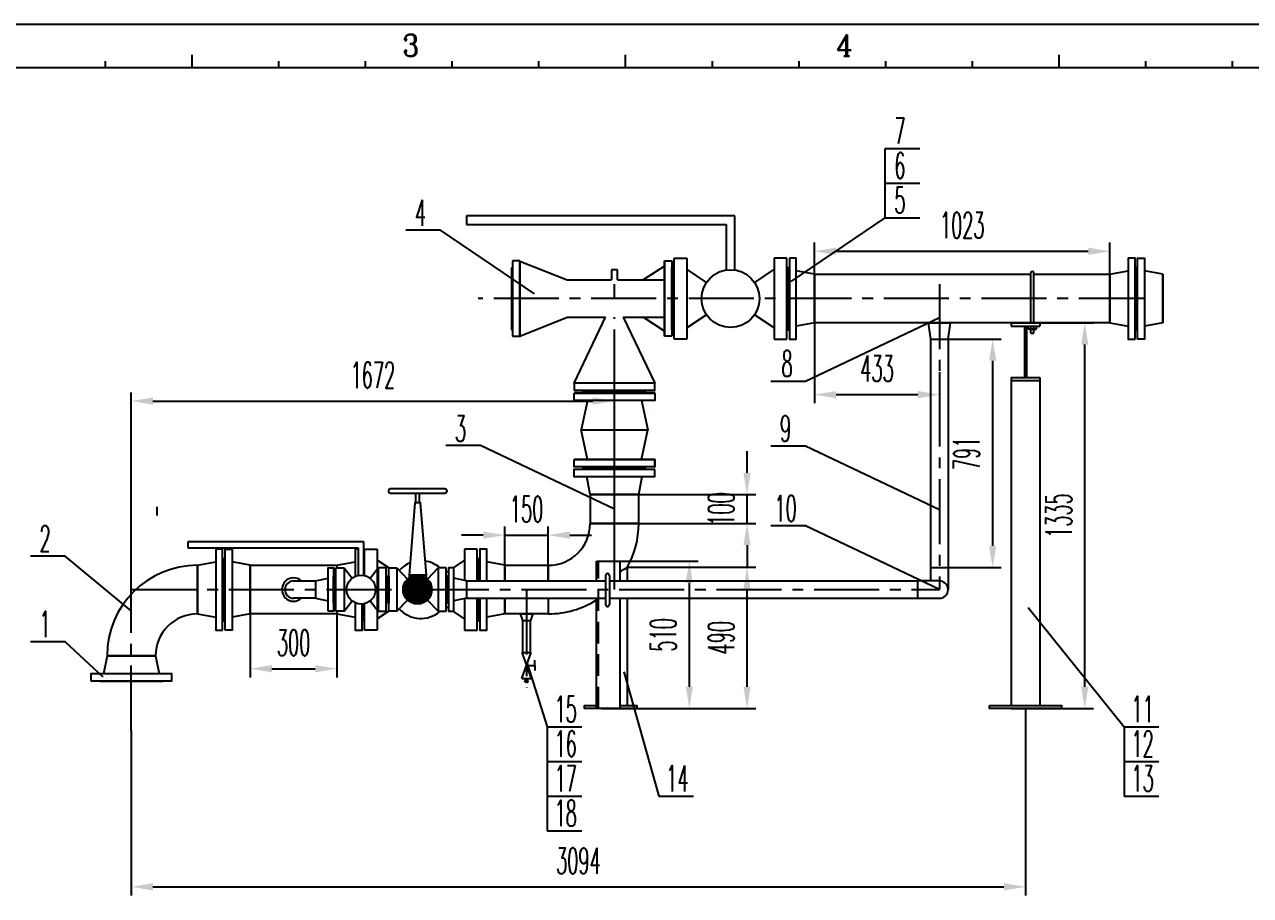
# Model space of a CAD drawing. Header units: inches. Extents: x 8294 to 133647, y -51812 to 12235.
# Drawn here: x 123827 to 128069, y -45917 to -42902 of the extents above; entities that cross this region are included whole.
import ezdxf
from ezdxf.enums import TextEntityAlignment as Align

# ---------------------------------------------------------------- set-up
doc = ezdxf.new("R2010")
doc.units = ezdxf.units.IN
doc.header["$LTSCALE"] = 300
doc.linetypes.add('CENTER2', pattern=[1.125, 0.75, -0.125, 0.125, -0.125])
doc.linetypes.add('DASHED', pattern=[0.75, 0.5, -0.25])
for name, color, linetype in [('2细线层', 4, 'Continuous'), ('7标注层', 4, 'Continuous'), ('DIM', 3, 'Continuous'), ('图框层', 7, 'Continuous')]:
    doc.layers.add(name, color=color, linetype=linetype)
doc.styles.add('cooec', font='romans.shx', dxfattribs={"width": 0.5, "bigfont": 'hztxt.shx'})
doc.styles.add('ROMANC', font='romanc.shx', dxfattribs={"width": 0.75})
doc.styles.add('残雪', font='romans.shx', dxfattribs={"width": 0.5, "bigfont": 'hztxt.shx'})
doc.dimstyles.new('副本 JEREH-双', dxfattribs={"dimscale": 30, "dimtxt": 3, "dimasz": 2.5, "dimexe": 1, "dimexo": 0, "dimgap": 1.5, "dimtad": 1, "dimdec": 0, "dimzin": 0, "dimdsep": 46, "dimtxsty": 'cooec', "dimcen": 2.5, "dimclrd": 130, "dimclre": 130, "dimclrt": 3, "dimadec": 0, "dimazin": 0, "dimtfac": 0.714286, "dimtdec": 0, "dimtmove": 0, "dimatfit": 3, "dimfxl": 1, "dimtzin": 0, "dimlwd": -1, "dimlwe": -1, "dimarcsym": 0})

# ---------------------------------------------------------------- blocks, each defined once
blk = doc.blocks.new('*D74')
at = {"layer": '7标注层', "color": 130, "transparency": 16777216}
for p, q in [((124607.9, -44918.3), (124607.9, -45161.8)), ((124907.9, -44937.5), (124907.9, -45161.8)), ((124682.9, -45131.8), (124832.9, -45131.8))]:
    blk.add_line(p, q, dxfattribs=at)
for points in [[(124682.9, -45119.3), (124682.9, -45144.3), (124607.9, -45131.8)], [(124832.9, -45119.3), (124832.9, -45144.3), (124907.9, -45131.8)]]:
    blk.add_solid(points, dxfattribs=at)
at = {"layer": 'Defpoints', "color": 0, "transparency": 16777216}
for p in [(124607.9, -44918.3), (124907.9, -44937.5), (124907.9, -45131.8)]:
    blk.add_point(p, dxfattribs=at)
at = {"layer": '7标注层', "color": 3, "transparency": 16777216, "insert": (124757.9, -45041.8), "char_height": 90, "attachment_point": 5, "style": 'cooec'}
blk.add_mtext('300', dxfattribs=at)
blk = doc.blocks.new('*D75')
at = {"layer": '7标注层', "color": 130, "transparency": 16777216}
for p, q in [((125489.1, -44828), (125489.1, -44639.5)), ((125639.1, -44828), (125639.1, -44639.5)), ((125414.1, -44669.5), (125339.1, -44669.5)), ((125489.1, -44669.5), (125639.1, -44669.5)), ((125714.1, -44669.5), (125789.1, -44669.5))]:
    blk.add_line(p, q, dxfattribs=at)
for points in [[(125414.1, -44657), (125414.1, -44682), (125489.1, -44669.5)], [(125714.1, -44657), (125714.1, -44682), (125639.1, -44669.5)]]:
    blk.add_solid(points, dxfattribs=at)
at = {"layer": 'Defpoints', "color": 0, "transparency": 16777216}
for p in [(125639.1, -44669.5), (125489.1, -44828), (125639.1, -44828)]:
    blk.add_point(p, dxfattribs=at)
at = {"layer": '7标注层', "color": 3, "transparency": 16777216, "insert": (125564.1, -44579.5), "char_height": 90, "attachment_point": 5, "style": 'cooec'}
blk.add_mtext('150', dxfattribs=at)
blk = doc.blocks.new('*D76')
at = {"layer": '7标注层', "color": 130, "transparency": 16777216}
for p, q in [((126326.8, -44454), (126326.8, -44379)), ((125952.1, -44529), (126356.8, -44529)), ((126326.8, -44629), (126326.8, -44529)), ((125952.1, -44629), (126356.8, -44629)), ((126326.8, -44704), (126326.8, -44779))]:
    blk.add_line(p, q, dxfattribs=at)
for points in [[(126314.3, -44454), (126339.3, -44454), (126326.8, -44529)], [(126314.3, -44704), (126339.3, -44704), (126326.8, -44629)]]:
    blk.add_solid(points, dxfattribs=at)
at = {"layer": 'Defpoints', "color": 0, "transparency": 16777216}
for p in [(125952.1, -44529), (126326.8, -44529), (125952.1, -44629)]:
    blk.add_point(p, dxfattribs=at)
at = {"layer": '7标注层', "color": 3, "transparency": 16777216, "insert": (126236.8, -44579), "char_height": 90, "attachment_point": 5, "rotation": 90, "style": 'cooec'}
blk.add_mtext('100', dxfattribs=at)
blk = doc.blocks.new('*D77')
at = {"layer": '7标注层', "color": 130, "transparency": 16777216}
for p, q in [((126560.2, -43766.6), (126560.2, -43656.7)), ((126635.2, -43686.7), (127507.7, -43686.7)), ((127582.7, -43850.6), (127582.7, -43656.7))]:
    blk.add_line(p, q, dxfattribs=at)
for points in [[(126635.2, -43674.2), (126635.2, -43699.2), (126560.2, -43686.7)], [(127507.7, -43674.2), (127507.7, -43699.2), (127582.7, -43686.7)]]:
    blk.add_solid(points, dxfattribs=at)
at = {"layer": 'Defpoints', "color": 0, "transparency": 16777216}
for p in [(127582.7, -43686.7), (126560.2, -43766.6), (127582.7, -43850.6)]:
    blk.add_point(p, dxfattribs=at)
at = {"layer": '7标注层', "color": 3, "transparency": 16777216, "insert": (127071.5, -43596.7), "char_height": 90, "attachment_point": 5, "style": 'cooec'}
blk.add_mtext('1023', dxfattribs=at)
blk = doc.blocks.new('*D83')
at = {"layer": '7标注层', "color": 130, "transparency": 16777216}
for p, q in [((125912.6, -44780), (126356.8, -44780)), ((126326.8, -45194.5), (126326.8, -44855)), ((125912.6, -45269.5), (126356.8, -45269.5))]:
    blk.add_line(p, q, dxfattribs=at)
for points in [[(126314.3, -44855), (126339.3, -44855), (126326.8, -44780)], [(126314.3, -45194.5), (126339.3, -45194.5), (126326.8, -45269.5)]]:
    blk.add_solid(points, dxfattribs=at)
at = {"layer": 'Defpoints', "color": 0, "transparency": 16777216}
for p in [(125912.6, -44780), (126326.8, -44780), (125912.6, -45269.5)]:
    blk.add_point(p, dxfattribs=at)
at = {"layer": '7标注层', "color": 3, "transparency": 16777216, "insert": (126236.8, -45024.7), "char_height": 90, "attachment_point": 5, "rotation": 90, "style": 'cooec'}
blk.add_mtext('490', dxfattribs=at)
blk = doc.blocks.new('*D84')
at = {"layer": '7标注层', "color": 130, "transparency": 16777216}
for p, q in [((127240.3, -43934.6), (127525.4, -43934.6)), ((127495.4, -45194.5), (127495.4, -44009.6)), ((127240.3, -45269.5), (127525.4, -45269.5))]:
    blk.add_line(p, q, dxfattribs=at)
for points in [[(127482.9, -44009.6), (127507.9, -44009.6), (127495.4, -43934.6)], [(127482.9, -45194.5), (127507.9, -45194.5), (127495.4, -45269.5)]]:
    blk.add_solid(points, dxfattribs=at)
at = {"layer": 'Defpoints', "color": 0, "transparency": 16777216}
for p in [(127240.3, -43934.6), (127495.4, -43934.6), (127240.3, -45269.5)]:
    blk.add_point(p, dxfattribs=at)
at = {"layer": '7标注层', "color": 3, "transparency": 16777216, "insert": (127405.4, -44602), "char_height": 90, "attachment_point": 5, "rotation": 90, "style": 'cooec'}
blk.add_mtext('1335', dxfattribs=at)
blk = doc.blocks.new('*D85')
at = {"layer": '7标注层', "color": 130, "transparency": 16777216}
for p, q in [((125886.4, -44759.9), (126157.2, -44759.9)), ((126127.2, -45194.5), (126127.2, -44834.9)), ((125886.4, -45269.5), (126157.2, -45269.5))]:
    blk.add_line(p, q, dxfattribs=at)
for points in [[(126114.7, -44834.9), (126139.7, -44834.9), (126127.2, -44759.9)], [(126114.7, -45194.5), (126139.7, -45194.5), (126127.2, -45269.5)]]:
    blk.add_solid(points, dxfattribs=at)
at = {"layer": 'Defpoints', "color": 0, "transparency": 16777216}
for p in [(125886.4, -44759.9), (126127.2, -44759.9), (125886.4, -45269.5)]:
    blk.add_point(p, dxfattribs=at)
at = {"layer": '7标注层', "color": 3, "transparency": 16777216, "insert": (126037.2, -45014.7), "char_height": 90, "attachment_point": 5, "rotation": 90, "style": 'cooec'}
blk.add_mtext('510', dxfattribs=at)
blk = doc.blocks.new('*D87')
at = {"layer": '7标注层', "color": 130, "transparency": 16777216}
for p, q in [((127290.4, -45269.5), (127290.4, -45917)), ((124196.4, -45345.4), (124196.4, -45917)), ((124271.4, -45887), (127215.4, -45887))]:
    blk.add_line(p, q, dxfattribs=at)
for points in [[(124271.4, -45874.5), (124271.4, -45899.5), (124196.4, -45887)], [(127215.4, -45874.5), (127215.4, -45899.5), (127290.4, -45887)]]:
    blk.add_solid(points, dxfattribs=at)
at = {"layer": 'Defpoints', "color": 0, "transparency": 16777216}
for p in [(127290.4, -45269.5), (124196.4, -45345.4), (127290.4, -45887)]:
    blk.add_point(p, dxfattribs=at)
at = {"layer": '7标注层', "color": 3, "transparency": 16777216, "insert": (125743.4, -45797), "char_height": 90, "attachment_point": 5, "style": 'cooec'}
blk.add_mtext('3094', dxfattribs=at)
blk = doc.blocks.new('*D88')
at = {"layer": '7标注层', "color": 130, "transparency": 16777216}
for p, q in [((126560.2, -43901.8), (126560.2, -44213.1)), ((126992.7, -44105.6), (126992.7, -44213.1)), ((126635.2, -44183.1), (126917.7, -44183.1))]:
    blk.add_line(p, q, dxfattribs=at)
for points in [[(126635.2, -44170.6), (126635.2, -44195.6), (126560.2, -44183.1)], [(126917.7, -44170.6), (126917.7, -44195.6), (126992.7, -44183.1)]]:
    blk.add_solid(points, dxfattribs=at)
at = {"layer": 'Defpoints', "color": 0, "transparency": 16777216}
for p in [(126560.2, -43901.8), (126992.7, -44105.6), (126992.7, -44183.1)]:
    blk.add_point(p, dxfattribs=at)
at = {"layer": '7标注层', "color": 3, "transparency": 16777216, "insert": (126776.5, -44093.1), "char_height": 90, "attachment_point": 5, "style": 'cooec'}
blk.add_mtext('433', dxfattribs=at)
blk = doc.blocks.new('*D90')
at = {"layer": '7标注层', "color": 130, "transparency": 16777216}
for p, q in [((127022.7, -43991), (127206.7, -43991)), ((127176.7, -44066), (127176.7, -44707)), ((127022.7, -44782), (127206.7, -44782))]:
    blk.add_line(p, q, dxfattribs=at)
for points in [[(127164.2, -44066), (127189.2, -44066), (127176.7, -43991)], [(127164.2, -44707), (127189.2, -44707), (127176.7, -44782)]]:
    blk.add_solid(points, dxfattribs=at)
at = {"layer": 'Defpoints', "color": 0, "transparency": 16777216}
for p in [(127022.7, -43991), (127022.7, -44782), (127176.7, -44782)]:
    blk.add_point(p, dxfattribs=at)
at = {"layer": '7标注层', "color": 3, "transparency": 16777216, "insert": (127086.7, -44386.5), "char_height": 90, "attachment_point": 5, "rotation": 90, "style": 'cooec'}
blk.add_mtext('791', dxfattribs=at)
blk = doc.blocks.new('*D92')
at = {"layer": '7标注层', "color": 130, "transparency": 16777216}
for p, q in [((124196.4, -44986.1), (124196.4, -44175.3)), ((125868.1, -44678.2), (125868.1, -44175.3)), ((124271.4, -44205.3), (125793.1, -44205.3))]:
    blk.add_line(p, q, dxfattribs=at)
for points in [[(124271.4, -44192.8), (124271.4, -44217.8), (124196.4, -44205.3)], [(125793.1, -44192.8), (125793.1, -44217.8), (125868.1, -44205.3)]]:
    blk.add_solid(points, dxfattribs=at)
at = {"layer": 'Defpoints', "color": 0, "transparency": 16777216}
for p in [(125868.1, -44205.3), (125868.1, -44678.2), (124196.4, -44986.1)]:
    blk.add_point(p, dxfattribs=at)
at = {"layer": '7标注层', "color": 3, "transparency": 16777216, "insert": (125032.2, -44115.3), "char_height": 90, "attachment_point": 5, "style": 'cooec'}
blk.add_mtext('1672', dxfattribs=at)

msp = doc.modelspace()

# ---------------------------------------------------------------- linework, layer by layer
for p, q in [((125540.5, -43720.4), (125540.5, -43980.8)), ((126040.7, -43720.4), (126040.7, -43980.8))]:
    msp.add_line(p, q)
at = {"color": 4}
for p, q in [((125542.2, -44942), (125550.3, -44965.3)), ((125586, -44942), (125577.8, -44965.3)), ((125550.3, -44965.3), (125577.8, -44965.3)), ((125550.3, -44965.3), (125550.3, -45075.3)), ((125577.3, -45075.3), (125577.3, -44965.3)), ((125547.3, -45075.3), (125580.3, -45075.3)), ((125547.3, -45075.3), (125580.3, -45165.3)), ((125547.3, -45165.3), (125580.3, -45075.3)), ((125550.3, -45075.3), (125577.3, -45075.3)), ((125563.8, -45120.3), (125592.7, -45120.3)), ((125592.7, -45120.3), (125592.7, -45102.1)), ((125592.7, -45120.3), (125592.7, -45138.5)), ((125547.3, -45165.3), (125580.3, -45165.3)), ((125557.9, -45178.6), (125564.1, -45165.3)), ((125570.2, -45178.6), (125564.1, -45165.3)), ((125564.1, -45178.6), (125557.9, -45178.6)), ((125563.8, -45178.6), (125570, -45178.6))]:
    msp.add_line(p, q, dxfattribs=at)
at = {"layer": '2细线层'}
for p, q in [((133646.8, -42901.7), (121031.8, -42901.7)), ((124406.8, -43051.7), (124406.8, -43006.7)), ((125906.8, -43051.7), (125906.8, -43006.7)), ((127406.8, -43051.7), (127406.8, -43006.7)), ((124106.8, -43051.7), (124106.8, -43029.2)), ((124706.8, -43051.7), (124706.8, -43029.2)), ((125006.8, -43051.7), (125006.8, -43029.2)), ((125306.8, -43051.7), (125306.8, -43029.2)), ((125606.8, -43051.7), (125606.8, -43029.2)), ((126206.8, -43051.7), (126206.8, -43029.2)), ((126506.8, -43051.7), (126506.8, -43029.2)), ((126806.8, -43051.7), (126806.8, -43029.2)), ((127106.8, -43051.7), (127106.8, -43029.2)), ((127706.8, -43051.7), (127706.8, -43029.2)), ((128006.8, -43051.7), (128006.8, -43029.2))]:
    msp.add_line(p, q, dxfattribs=at)
at = {"layer": '7标注层'}
for p, q in [((126805.1, -43450.9), (126805.1, -43330.9)), ((126805.1, -43330.9), (126925.1, -43330.9)), ((126805.1, -43570.9), (126805.1, -43450.9)), ((126805.1, -43450.9), (126925.1, -43450.9)), ((126284.7, -43564.6), (125355.7, -43564.6)), ((125355.7, -43564.6), (125355.7, -43594.6)), ((125355.7, -43594.6), (126254.6, -43594.6)), ((126254.6, -43594.6), (126254.6, -43751.7)), ((126284.7, -43751.7), (126284.7, -43564.6)), ((126480.1, -43791.2), (126805.1, -43570.9)), ((126805.1, -43570.9), (126925.1, -43570.9)), ((125265.9, -43614.2), (125145.9, -43614.2)), ((125590.9, -43834.5), (125265.9, -43614.2)), ((125540.5, -43720.4), (125515.1, -43720.4)), ((125515.1, -43720.4), (125515.1, -43980.8)), ((125540.5, -43980.8), (125540.5, -43720.4)), ((125540.5, -43721.1), (125704.3, -43785.8)), ((126040.7, -43980.8), (126040.7, -43720.4)), ((126040.7, -43720.4), (126066.1, -43720.4)), ((126066.1, -43720.4), (126066.1, -43980.8)), ((126074.6, -43990.6), (126074.6, -43710.6)), ((126074.6, -43710.6), (126118.6, -43710.6)), ((126118.6, -43710.6), (126118.6, -43990.6)), ((126464.7, -43710.6), (126420.7, -43710.6)), ((126420.7, -43710.6), (126420.7, -43990.6)), ((126464.7, -43990.6), (126464.7, -43710.6)), ((125513.1, -43958.6), (125513.1, -43742.6)), ((125878.1, -43750.6), (125858.1, -43750.6)), ((125858.1, -43750.6), (125858.1, -43785.8)), ((125878.1, -43785.8), (125878.1, -43750.6)), ((126040.7, -43738.4), (125967.7, -43785.8)), ((126072.6, -43742.6), (126068.1, -43742.6)), ((126068.1, -43742.6), (126068.1, -43958.6)), ((126186.7, -43794.8), (126118.6, -43749)), ((126420.7, -43749), (126352.7, -43794.8)), ((126466.7, -43742.6), (126471.2, -43742.6)), ((126471.2, -43742.6), (126471.2, -43958.6)), ((126471.2, -43958.6), (126471.2, -43742.6)), ((126560.2, -43766.6), (126497.2, -43754.6)), ((126560.2, -43766.6), (126560.2, -43934.6)), ((126560.2, -43934.6), (126560.2, -43766.6)), ((126560.2, -43766.6), (127309.1, -43766.6)), ((127309.1, -43934.6), (127309.1, -43761.7)), ((127318.9, -43934.6), (127318.9, -43761.7)), ((127318.9, -43766.6), (127582.7, -43766.6)), ((127582.7, -43766.6), (127645.7, -43754.6)), ((127582.7, -43766.6), (127582.7, -43766.6)), ((127582.7, -43766.6), (127582.7, -43934.6)), ((127582.7, -43934.6), (127582.7, -43766.6)), ((127582.7, -43766.6), (127582.7, -43934.6)), ((127582.7, -43766.6), (127582.7, -43766.6)), ((127671.7, -43742.6), (127676.2, -43742.6)), ((127676.2, -43958.6), (127676.2, -43742.6)), ((127765.2, -43766.6), (127702.2, -43754.6)), ((127765.2, -43934.6), (127765.2, -43766.6)), ((127765.2, -43766.6), (127765.2, -43934.6)), ((125704.3, -43785.8), (125858.1, -43785.8)), ((125878.1, -43785.8), (126040.7, -43785.8)), ((125540.5, -43980.1), (125704.3, -43915.3)), ((125704.3, -43915.3), (125837.3, -43915.3)), ((125728.9, -44143.7), (125837.3, -43915.3)), ((125898.8, -43915.3), (126007.3, -44143.7)), ((125898.8, -43915.3), (126040.7, -43915.3)), ((126040.7, -43962.8), (125967.7, -43915.3)), ((126186.7, -43906.4), (126118.6, -43952.1)), ((126420.7, -43952.1), (126352.7, -43906.4)), ((126560.2, -43934.6), (126497.2, -43946.6)), ((126992.7, -43916.9), (126529.3, -44137.2)), ((127582.7, -43934.6), (126560.2, -43934.6)), ((126962.8, -43991), (126955.1, -43934.6)), ((126955.1, -43934.6), (127030.4, -43934.6)), ((127240.3, -43934.6), (127240.3, -43946)), ((127340.5, -43934.6), (127340.5, -43946)), ((127582.7, -43934.6), (127582.7, -43934.6)), ((127582.7, -43934.6), (127645.7, -43946.6)), ((127582.7, -43934.6), (127582.7, -43934.6)), ((127765.2, -43934.6), (127702.2, -43946.6)), ((127765.2, -43934.6), (127765.2, -43934.6)), ((125515.1, -43980.8), (125540.5, -43980.8)), ((126066.1, -43980.8), (126040.7, -43980.8)), ((126072.6, -43958.6), (126068.1, -43958.6)), ((126466.7, -43958.6), (126471.2, -43958.6)), ((127240.3, -43946), (127340.5, -43946)), ((127286.9, -43946), (127286.9, -44123.2)), ((127293.9, -43946), (127293.9, -44123.2)), ((127299.3, -43957), (127299.3, -43946)), ((127318.9, -43957), (127299.3, -43957)), ((127309.1, -43969.8), (127309.1, -43946)), ((127309.1, -43957), (127328.7, -43957)), ((127309.1, -43969.8), (127318.9, -43969.8)), ((127318.9, -43969.8), (127318.9, -43946)), ((127328.7, -43957), (127328.7, -43946)), ((127671.7, -43958.6), (127676.2, -43958.6)), ((126118.6, -43990.6), (126074.6, -43990.6)), ((126420.7, -43990.6), (126464.7, -43990.6)), ((126962.7, -44782), (126962.8, -43991)), ((127022.7, -43991), (127022.7, -44782)), ((126529.3, -44137.2), (126409.3, -44137.2)), ((127240.3, -44123.2), (127340.5, -44123.2)), ((127240.3, -44123.2), (127240.3, -45259.5)), ((127240.3, -44134.6), (127340.5, -44134.6)), ((127340.5, -44123.2), (127340.5, -45259.5)), ((126007.3, -44169.1), (125728.9, -44169.1)), ((126007.3, -44177.6), (125728.9, -44177.6)), ((125760.1, -44175.6), (125760.1, -44171.1)), ((125760.1, -44171.1), (125976.1, -44171.1)), ((125976.1, -44175.6), (125976.1, -44171.1)), ((125991.6, -44249), (125991.6, -44249)), ((125753.1, -44305.5), (125983.9, -44305.5)), ((125404.7, -44359.6), (125284.7, -44359.6)), ((125868.1, -44579.9), (125404.7, -44359.6)), ((126529.3, -44361.6), (126409.3, -44361.6)), ((126992.7, -44581.9), (126529.3, -44361.6)), ((126007.3, -44408.1), (125728.9, -44408.1)), ((126007.3, -44433.5), (126007.3, -44408.1)), ((126007.3, -44408.1), (126007.3, -44408.1)), ((125760.1, -44440), (125760.1, -44435.5)), ((125760.1, -44435.5), (125976.1, -44435.5)), ((125976.1, -44440), (125976.1, -44435.5)), ((125784.1, -44529), (125772.1, -44466)), ((125952.1, -44529), (125964.1, -44466)), ((125952.1, -44529), (125784.1, -44529)), ((125784.1, -44529), (125952.1, -44529)), ((125784.1, -44529), (125784.1, -44529)), ((125784.1, -44529), (125784.1, -44629)), ((125952.1, -44529), (125952.1, -44529)), ((125952.1, -44629), (125952.1, -44529)), ((124284.5, -44572), (124284.5, -44602)), ((125952.1, -44629), (125784.1, -44629)), ((125784.1, -44629), (125952.1, -44629)), ((126529.3, -44637.7), (126409.3, -44637.7)), ((126992.7, -44858), (126529.3, -44637.7)), ((125001.5, -44693), (124391.5, -44693)), ((124391.5, -44693), (124391.5, -44713)), ((125001.5, -44809), (125001.5, -44693)), ((123967.1, -44742.3), (123847.1, -44742.3)), ((124196.4, -44931.7), (123967.1, -44742.3)), ((124391.5, -44713), (124981.5, -44713)), ((124514.4, -44750), (124518.9, -44750)), ((124518.9, -44966), (124518.9, -44750)), ((124981.5, -44713), (124981.5, -44809)), ((125003.4, -44718), (125047.4, -44718)), ((125003.4, -44809.4), (125003.4, -44718)), ((125047.4, -44718), (125047.4, -44998)), ((125393.6, -44718), (125349.6, -44718)), ((125349.6, -44718), (125349.6, -44826.6)), ((125393.6, -44828), (125393.6, -44718)), ((125395.6, -44750), (125400.1, -44750)), ((125400.1, -44750), (125400.1, -44828)), ((125400.1, -44828), (125400.1, -44750)), ((124425.4, -44774), (124488.4, -44762)), ((124425.4, -44774), (124425.4, -44774)), ((124425.4, -44774), (124425.4, -44942)), ((124425.4, -44942), (124425.4, -44774)), ((124425.4, -44774), (124425.4, -44942)), ((124425.4, -44774), (124425.4, -44774)), ((124607.9, -44774), (124544.9, -44762)), ((124607.9, -44942), (124607.9, -44774)), ((124607.9, -44774), (124607.9, -44942)), ((124904.4, -44933), (124904.4, -44783)), ((124904.4, -44783), (124932.4, -44783)), ((124907.9, -44774), (124970.9, -44762)), ((124932.4, -44783), (124932.4, -44933)), ((124932.4, -44783), (124960.6, -44818.7)), ((125022.5, -44818.7), (125050.7, -44783)), ((125087.2, -44783.2), (125047.4, -44756.4)), ((125078.7, -44783), (125050.7, -44783)), ((125050.7, -44783), (125050.7, -44933)), ((125078.7, -44933), (125078.7, -44783)), ((125087.2, -44933), (125087.2, -44783)), ((125087.2, -44783), (125115.2, -44783)), ((125115.2, -44783), (125115.2, -44933)), ((125115.2, -44783), (125152.1, -44821.7)), ((125221, -44821.7), (125257.8, -44783)), ((125285.8, -44783), (125257.8, -44783)), ((125257.8, -44783), (125257.8, -44933)), ((125285.8, -44933), (125285.8, -44783)), ((125294.3, -44793.5), (125285.8, -44799.3)), ((125349.6, -44756.4), (125310.1, -44783)), ((125489.1, -44774), (125426.1, -44762)), ((125489.1, -44774), (125489.1, -44828)), ((125639.1, -44774), (125639.1, -44828)), ((125806.4, -44759.9), (125886.4, -44759.9)), ((125806.4, -44828), (125806.4, -44759.9)), ((125886.4, -44759.9), (125886.4, -44828)), ((125912.6, -44780), (125912.6, -44828)), ((126962.7, -44828), (126962.7, -44782)), ((126962.7, -44782), (127022.7, -44782)), ((127022.7, -44782), (127022.7, -44858)), ((124757.9, -44828), (124833.9, -44828)), ((124833.9, -44828), (124877.9, -44819)), ((124833.9, -44828), (124833.9, -44888)), ((124833.9, -44828), (124833.9, -44888)), ((124877.9, -44897), (124877.9, -44819)), ((124897.9, -44812), (124902.4, -44812)), ((124902.4, -44812), (124902.4, -44904)), ((125080.7, -44812), (125085.2, -44812)), ((125080.7, -44904), (125080.7, -44812)), ((125085.2, -44812), (125085.2, -44904)), ((125115.5, -44802.2), (125115.2, -44802)), ((125142.4, -44834.4), (125142.4, -44881.5)), ((125147.4, -44826.8), (125147.4, -44889.1)), ((125152.4, -44821.4), (125152.4, -44894.5)), ((125217.4, -44808.2), (125157.4, -44808.2)), ((125157.4, -44808.2), (125157.4, -44820.7)), ((125157.4, -44817.3), (125157.4, -44898.6)), ((125162.4, -44814.2), (125162.4, -44901.8)), ((125167.4, -44811.8), (125167.4, -44904.2)), ((125172.4, -44810), (125172.4, -44905.9)), ((125177.4, -44808.8), (125177.4, -44907.1)), ((125182.4, -44808.1), (125182.4, -44907.8)), ((125187.4, -44808), (125187.4, -44908)), ((125192.4, -44808.3), (125192.4, -44907.6)), ((125197.4, -44809.2), (125197.4, -44906.8)), ((125202.4, -44810.6), (125202.4, -44905.4)), ((125207.4, -44812.5), (125207.4, -44903.4)), ((125212.4, -44815.2), (125212.4, -44900.7)), ((125217.4, -44820.7), (125217.4, -44808.2)), ((125217.4, -44818.7), (125217.4, -44897.3)), ((125222.4, -44823.2), (125222.4, -44892.8)), ((125227.4, -44829.2), (125227.4, -44886.7)), ((125292.3, -44812), (125287.8, -44812)), ((125287.8, -44812), (125287.8, -44904)), ((125312.3, -44897), (125312.3, -44819)), ((125356.3, -44828), (125312.3, -44819)), ((125356.3, -44828), (125356.3, -44888)), ((125356.3, -44828), (125356.3, -44888)), ((125356.3, -44828), (125837.3, -44828)), ((125837.3, -44809.4), (125837.3, -44909.8)), ((125850.7, -44809.4), (125850.7, -44909.8)), ((125850.7, -44828), (126916.7, -44828)), ((126992.7, -44828), (126916.7, -44828)), ((126916.7, -44828), (126916.7, -44888)), ((125232.4, -44838.1), (125232.4, -44877.8)), ((124833.9, -44888), (124757.9, -44888)), ((124833.9, -44888), (124877.9, -44897)), ((124902.4, -44904), (124897.9, -44904)), ((124932.4, -44933), (124960.6, -44897.2)), ((124996.9, -44907.7), (124996.9, -44966)), ((125003.4, -44998), (125003.4, -44906.5)), ((125022.5, -44897.2), (125050.7, -44933)), ((125085.2, -44904), (125080.7, -44904)), ((125115.2, -44933), (125152.1, -44894.2)), ((125115.5, -44913.8), (125115.2, -44914)), ((125221, -44894.2), (125257.8, -44933)), ((125294.3, -44922.4), (125285.8, -44916.7)), ((125287.8, -44904), (125292.3, -44904)), ((125356.3, -44888), (125312.3, -44897)), ((125349.6, -44889.4), (125349.6, -44998)), ((125356.3, -44888), (125837.3, -44888)), ((125393.6, -44998), (125393.6, -44888)), ((125400.1, -44966), (125400.1, -44888)), ((125400.1, -44888), (125400.1, -44966)), ((125489.1, -44888), (125489.1, -44942)), ((125639.1, -44888), (125639.1, -44942)), ((125806.4, -45269.5), (125806.4, -44888)), ((125850.7, -44888), (126916.7, -44888)), ((125886.4, -44888), (125886.4, -45269.5)), ((125912.6, -44888), (125912.6, -45259.5)), ((126916.7, -44888), (126992.7, -44888)), ((127299.6, -44920.3), (127631.5, -45333.6)), ((124425.4, -44942), (124425.4, -44942)), ((124425.4, -44942), (124488.4, -44954)), ((124425.4, -44942), (124425.4, -44942)), ((124607.9, -44942), (124544.9, -44954)), ((124607.9, -44942), (124607.9, -44942)), ((124932.4, -44933), (124904.4, -44933)), ((124907.9, -44942), (124970.9, -44954)), ((125087.2, -44932.8), (125047.4, -44959.5)), ((125050.7, -44933), (125078.7, -44933)), ((125115.2, -44933), (125087.2, -44933)), ((125257.8, -44933), (125285.8, -44933)), ((125349.6, -44959.5), (125310.1, -44933)), ((125489.1, -44942), (125426.1, -44954)), ((125542.2, -44942), (125586, -44942)), ((124514.4, -44966), (124518.9, -44966)), ((125001.4, -44966), (124996.9, -44966)), ((125047.4, -44998), (125003.4, -44998)), ((125349.6, -44998), (125393.6, -44998)), ((125395.6, -44966), (125400.1, -44966)), ((123967.1, -45038.8), (123847.1, -45038.8)), ((124098.9, -45161.6), (123967.1, -45038.8)), ((124112.4, -45087), (124100.4, -45150)), ((124112.4, -45087), (124280.4, -45087)), ((124280.4, -45087), (124112.4, -45087)), ((124112.4, -45087), (124112.4, -45087)), ((124280.4, -45087), (124292.4, -45150)), ((124280.4, -45087), (124280.4, -45087)), ((125566.4, -45113.3), (125635.4, -45333.6)), ((125900.2, -45142.7), (126021.6, -45573.6)), ((125886.4, -45269.5), (125806.4, -45269.5)), ((125823.6, -45269.5), (125886.4, -45269.5)), ((127240.3, -45269.5), (127340.5, -45269.5)), ((125635.4, -45333.6), (125755.4, -45333.6)), ((125635.4, -45333.6), (125755.4, -45333.6)), ((125635.4, -45333.6), (125635.4, -45453.6)), ((127631.5, -45333.6), (127751.5, -45333.6)), ((127631.5, -45333.6), (127751.5, -45333.6)), ((127631.5, -45333.6), (127631.5, -45453.6)), ((125635.4, -45453.6), (125755.4, -45453.6)), ((125635.4, -45453.6), (125635.4, -45573.6)), ((127631.5, -45453.6), (127751.5, -45453.6)), ((127631.5, -45453.6), (127631.5, -45573.6)), ((125635.4, -45573.6), (125755.4, -45573.6)), ((125635.4, -45573.6), (125635.4, -45693.6)), ((126021.6, -45573.6), (126141.6, -45573.6)), ((127631.5, -45573.6), (127751.5, -45573.6)), ((125635.4, -45693.6), (125755.4, -45693.6))]:
    msp.add_line(p, q, dxfattribs=at)
at = {"layer": '7标注层', "color": 1, "linetype": 'CENTER2'}
for p, q in [((125868.1, -43850.6), (125868.1, -43800.6)), ((126992.7, -43800.6), (126992.7, -44858)), ((127700.4, -43850.6), (125396.2, -43850.6)), ((125868.1, -44858), (125868.1, -43915.3)), ((124196.4, -44858), (126992.7, -44858)), ((124196.4, -45345.4), (124196.4, -44858)), ((125564.1, -44858), (125564.1, -45197.5))]:
    msp.add_line(p, q, dxfattribs=at)
at = {"layer": '7标注层', "linetype": 'DASHED', "ltscale": 0.5}
msp.add_line((125813.4, -45269.5), (125813.4, -44759.9), dxfattribs=at)
at = {"layer": '7标注层'}
for points in [[(126473.2, -43710.6), (126473.2, -43990.6), (126497.2, -43990.6), (126497.2, -43710.6)], [(127669.7, -43990.6), (127669.7, -43710.6), (127645.7, -43710.6), (127645.7, -43990.6)], [(127678.2, -43990.6), (127678.2, -43710.6), (127702.2, -43710.6), (127702.2, -43990.6)], [(125513.1, -43742.6), (125513.1, -43958.6), (125515.1, -43958.6), (125515.1, -43742.6)], [(126068.1, -43742.6), (126068.1, -43958.6), (126066.1, -43958.6), (126066.1, -43742.6)], [(126074.6, -43958.6), (126074.6, -43742.6), (126072.6, -43742.6), (126072.6, -43958.6)], [(126464.7, -43958.6), (126464.7, -43742.6), (126466.7, -43742.6), (126466.7, -43958.6)], [(127669.7, -43958.6), (127669.7, -43742.6), (127671.7, -43742.6), (127671.7, -43958.6)], [(127678.2, -43958.6), (127678.2, -43742.6), (127676.2, -43742.6), (127676.2, -43958.6)], [(125728.9, -44169.1), (126007.3, -44169.1), (126007.3, -44143.7), (125728.9, -44143.7)], [(125728.9, -44177.6), (126007.3, -44177.6), (126007.3, -44203), (125728.9, -44203)], [(125976.1, -44171.1), (125760.1, -44171.1), (125760.1, -44169.1), (125976.1, -44169.1)], [(125976.1, -44175.6), (125760.1, -44175.6), (125760.1, -44177.6), (125976.1, -44177.6)], [(125728.9, -44408.1), (126007.3, -44408.1), (126007.3, -44433.5), (125728.9, -44433.5)], [(126008.1, -44442), (125728.1, -44442), (125728.1, -44466), (126008.1, -44466)], [(125976.1, -44435.5), (125760.1, -44435.5), (125760.1, -44433.5), (125976.1, -44433.5)], [(125976.1, -44442), (125760.1, -44442), (125760.1, -44440), (125976.1, -44440)], [(124512.4, -44998), (124512.4, -44718), (124488.4, -44718), (124488.4, -44998)], [(124512.4, -44966), (124512.4, -44750), (124514.4, -44750), (124514.4, -44966)], [(124520.9, -44966), (124520.9, -44750), (124518.9, -44750), (124518.9, -44966)], [(124520.9, -44998), (124520.9, -44718), (124544.9, -44718), (124544.9, -44998)], [(124877.9, -44933), (124877.9, -44783), (124895.9, -44783), (124895.9, -44933)], [(125312.3, -44933), (125312.3, -44783), (125294.3, -44783), (125294.3, -44933)], [(124895.9, -44904), (124895.9, -44812), (124897.9, -44812), (124897.9, -44904)], [(124904.4, -44904), (124904.4, -44812), (124902.4, -44812), (124902.4, -44904)], [(125080.7, -44904), (125080.7, -44812), (125078.7, -44812), (125078.7, -44904)], [(125085.2, -44904), (125085.2, -44812), (125087.2, -44812), (125087.2, -44904)], [(125287.8, -44904), (125287.8, -44812), (125285.8, -44812), (125285.8, -44904)], [(125294.3, -44904), (125294.3, -44812), (125292.3, -44812), (125292.3, -44904)], [(124056.4, -45174), (124336.4, -45174), (124336.4, -45150), (124056.4, -45150)], [(124088.4, -45174), (124304.4, -45174), (124304.4, -45176), (124088.4, -45176)], [(127165.4, -45259.5), (127415.4, -45259.5), (127415.4, -45269.5), (127165.4, -45269.5)]]:
    msp.add_lwpolyline(points, close=True, dxfattribs=at)
for points in [[(127022.7, -43991), (127030.4, -43934.6)], [(126962.8, -43991), (127022.7, -43991)], [(125774.9, -44203), (125753.1, -44305.5)], [(125962.1, -44203), (125983.9, -44305.5)], [(125774.9, -44408.1), (125753.1, -44305.5)], [(125962.1, -44408.1), (125983.9, -44305.5)], [(126005.6, -44433.5), (126007.3, -44433.5)], [(124981.5, -44718), (124970.9, -44718), (124970.9, -44812.4)], [(125003.4, -44809.4), (125003.4, -44750), (125001.5, -44750)], [(125393.6, -44828), (125393.6, -44750), (125395.6, -44750), (125395.6, -44828)], [(125426.1, -44828), (125426.1, -44718), (125402.1, -44718), (125402.1, -44828)], [(124907.9, -44933), (124907.9, -44942), (124607.9, -44942), (124607.9, -44774), (124907.9, -44774), (124907.9, -44783)], [(125489.1, -44828), (125489.1, -44774), (125639.1, -44774), (125639.1, -44828)], [(124970.9, -44903.5), (124970.9, -44998), (124994.9, -44998), (124994.9, -44907.9)], [(124996.9, -44907.7), (124996.9, -44966), (124994.9, -44966), (124994.9, -44907.9)], [(125001.4, -44907), (125001.4, -44966), (125003.4, -44966), (125003.4, -44906.5)], [(125395.6, -44888), (125395.6, -44966), (125393.6, -44966), (125393.6, -44888)], [(125402.1, -44888), (125402.1, -44998), (125426.1, -44998), (125426.1, -44888)], [(125639.1, -44888), (125639.1, -44942), (125489.1, -44942), (125489.1, -44888)], [(125886.4, -45259.5), (125945, -45259.5), (125945, -45269.5), (125765, -45269.5), (125765, -45259.5), (125806.4, -45259.5)]]:
    msp.add_lwpolyline(points, dxfattribs=at)
at = {"layer": '7标注层', "flags": 128}
for points in [[(125111.7, -44509.3), (125093, -44509.3), (125088, -44511.4), (125085.9, -44516.5), (125088, -44521.7), (125093, -44523.8), (125281.8, -44523.8), (125286.8, -44521.7), (125288.9, -44516.5), (125286.8, -44511.4), (125281.8, -44509.3), (125111.7, -44509.3)], [(125180.7, -44557.1), (125180.7, -44523.8)], [(125194.1, -44557.1), (125194.1, -44523.8)], [(125217.4, -44808.2), (125197.5, -44557.1), (125177.3, -44557.1), (125157.4, -44808.2)]]:
    msp.add_lwpolyline(points, dxfattribs=at)
at = {"layer": '7标注层'}
for centre, radius in [((126269.7, -43850.6), 100), ((124991.5, -44858), 50), ((125186.5, -44858), 50)]:
    msp.add_circle(centre, radius, dxfattribs=at)
for centre, radius, start, end in [((127314, -43761.7), 4.89, 0, 180), ((125639.1, -44629), 145, 270, 0), ((125639.1, -44629), 313, 330.9035, 0), ((124425.4, -45087), 313, 90, 180), ((125198.5, -44858), 100, 112.1496, 138.5419), ((125198.5, -44858), 100, 48.5904, 81.3731), ((124757.9, -44858), 40.5, 47.7946, 312.2054), ((124757.9, -44858), 30, 90, 270), ((125198.5, -44858), 100, 27.3871, 29.1224), ((125844, -44809.4), 6.7, 0, 180), ((126992.7, -44858), 30, 270, 90), ((126992.7, -44858), 30, 270, 0), ((125198.5, -44858), 100, 330.8776, 332.6129), ((125639.1, -44629), 313, 270, 302.3163), ((125844, -44909.8), 6.7, 180, 0), ((124425.4, -45087), 145, 90, 180), ((125198.5, -44858), 100, 221.4581, 311.4096)]:
    msp.add_arc(centre, radius, start, end, dxfattribs=at)
msp.add_open_spline([(125886.4, -44796.7), (125894.9, -44791.3), (125903.7, -44786.2), (125912.6, -44781.2)], degree=3, dxfattribs=at)
at = {"layer": '图框层'}
msp.add_line((133496.8, -43051.7), (121406.8, -43051.7), dxfattribs=at)

# ---------------------------------------------------------------- texts
at = {"layer": '2细线层', "style": 'ROMANC', "width": 0.9}
for s, p in [('3', (125134.3, -43011.7)), ('4', (126635.5, -43011.7))]:
    msp.add_text(s, height=75, dxfattribs=at).set_placement(p)
at = {"layer": 'DIM', "lineweight": -3, "ltscale": 80, "style": '残雪', "width": 0.5}
for s, p in [('7', (126855.9, -43270.1)), ('6', (126855.9, -43390.1)), ('5', (126855.9, -43510.1)), ('4', (125196.7, -43553.4)), ('8', (126465.3, -44075.8)), ('3', (125335.4, -44300.8)), ('9', (126460.1, -44300.8)), ('10', (126460.1, -44576.9)), ('2', (123897.9, -44681.5)), ('1', (123897.9, -44978)), ('15', (125699.4, -45272.2)), ('11', (127695.6, -45272.2)), ('16', (125699.4, -45392.2)), ('12', (127695.6, -45392.2)), ('17', (125699.4, -45512.2)), ('14', (126085.7, -45512.2)), ('13', (127695.6, -45512.2)), ('18', (125699.4, -45632.2))]:
    msp.add_text(s, height=90, dxfattribs=at).set_placement(p, align=Align.MIDDLE_CENTER)

# ---------------------------------------------------------------- dimensions: what is measured, and where the dimension line sits
at = {"layer": '7标注层'}
for base, p1, p2, picture, middle in [((127582.7498297, -43686.7348101), (126560.2498297, -43766.5836161), (127582.7498297, -43850.5836161), '*D77', (127071.4998297, -43596.7348101)), ((126992.7498297, -44183.1018695), (126560.2498297, -43901.8251384), (126992.7498297, -44105.6003767), '*D88', (126776.4998297, -44093.1018695)), ((125868.1, -44205.3), (124196.4, -44986.1), (125868.1, -44678.2), '*D92', (125032.2, -44115.3)), ((124907.9, -45131.8), (124607.9, -44918.3), (124907.9, -44937.5), '*D74', (124757.9, -45041.8)), ((127290.4, -45887), (124196.4, -45345.4), (127290.4, -45269.5), '*D87', (125743.4, -45797))]:
    dim = msp.add_linear_dim(base=base, p1=p1, p2=p2, dimstyle='副本 JEREH-双', dxfattribs=at)
    dim.commit()
    dim.dimension.update_dxf_attribs({"geometry": picture, "text_midpoint": middle})
for base, p1, p2, picture, middle in [((127495.4, -43934.6), (127240.3, -45269.5), (127240.3, -43934.6), '*D84', (127405.4, -44602)), ((127176.7, -44782), (127022.7, -43991), (127022.7, -44782), '*D90', (127086.7, -44386.5)), ((126127.2, -44759.9), (125886.4, -45269.5), (125886.4, -44759.9), '*D85', (126037.2, -45014.7)), ((126326.7996676, -44779.9702659), (125912.5774912, -45269.4702659), (125912.5774912, -44779.9702659), '*D83', (126236.7996676, -45024.7202659))]:
    dim = msp.add_linear_dim(base=base, p1=p1, p2=p2, angle=90, dimstyle='副本 JEREH-双', dxfattribs=at)
    dim.commit()
    dim.dimension.update_dxf_attribs({"geometry": picture, "text_midpoint": middle})
dim = msp.add_linear_dim(base=(126326.8, -44529), p1=(125952.1, -44629), p2=(125952.1, -44529), angle=90, dimstyle='副本 JEREH-双', dxfattribs=at)
dim.commit()
dim.dimension.update_dxf_attribs({"geometry": '*D76', "text_midpoint": (126326.8, -44579), "dimtype": 160})
dim = msp.add_linear_dim(base=(125639.1, -44669.5), p1=(125489.1, -44828), p2=(125639.1, -44828), dimstyle='副本 JEREH-双', dxfattribs=at)
dim.commit()
dim.dimension.update_dxf_attribs({"geometry": '*D75', "text_midpoint": (125564.1, -44669.5), "dimtype": 160})

doc.saveas('drawing.dxf')
